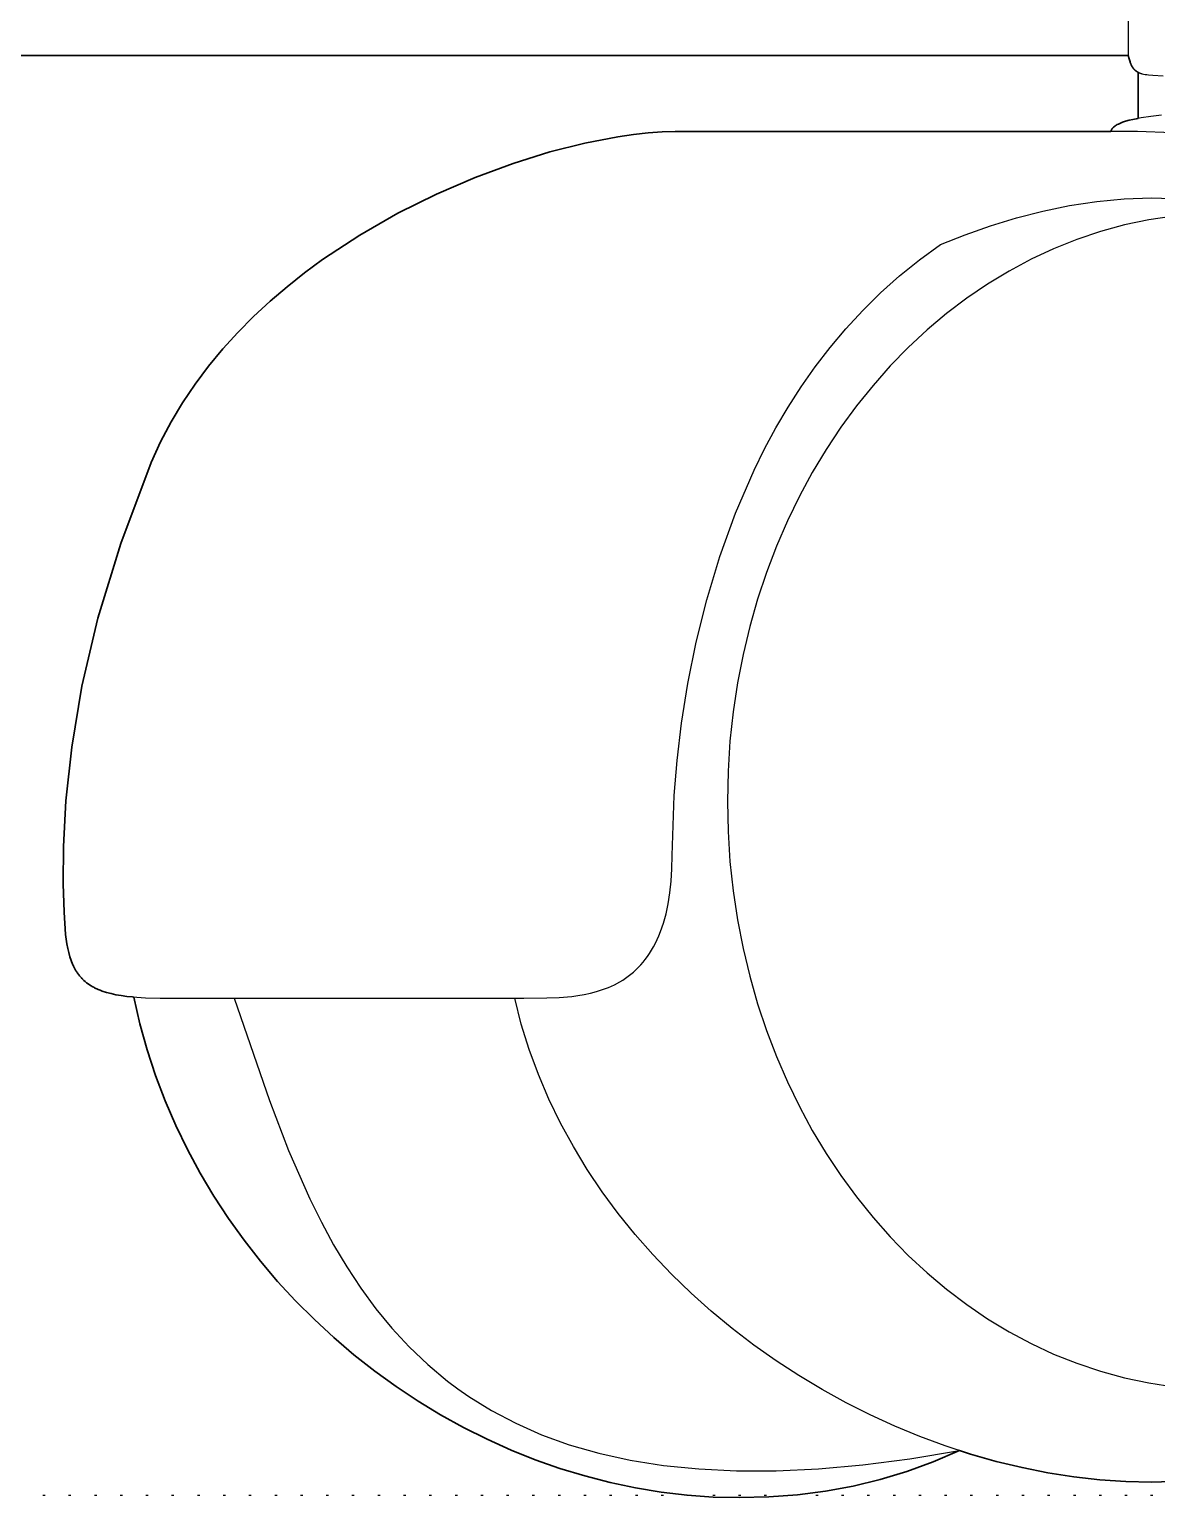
# Model space of a CAD drawing. Header units: millimetres. Extents: x 0 to 1824, y -1116 to 893.
# Drawn here: x 538.4 to 586.6, y -0.1 to 62.6 of the extents above; entities that cross this region are included whole.
import ezdxf

# ---------------------------------------------------------------- set-up
doc = ezdxf.new("R2010")
doc.units = ezdxf.units.MM
doc.linetypes.add('Dots', pattern=[1, 0, -1])
doc.layers.add('Blocks', color=7, linetype='Continuous')
for name, color, linetype, lineweight, true_color in [('Blocks$Inner', 7, 'Continuous', 25, 0x007f00), ('Blocks$Outline', 7, 'Continuous', 35, 0xff3f3f), ('Groud', 7, 'Dots', 25, 0x243775)]:
    doc.layers.add(name, color=color, linetype=linetype, lineweight=lineweight, true_color=true_color)

# ---------------------------------------------------------------- blocks, each defined once
blk = doc.blocks.new('Oxford Low Office Chair Front')
at = {"layer": 'Blocks$Inner'}
blk.add_line((585.762, 60.76), (585.762, 58.778), dxfattribs=at)
for points in [[(399.012, 61.465), (585.347, 61.465), (585.382, 61.322), (585.419, 61.196), (585.419, 61.195), (585.42, 61.194), (585.42, 61.194), (585.42, 61.193), (585.42, 61.191), (585.421, 61.19), (585.421, 61.189), (585.422, 61.189), (585.422, 61.188), (585.422, 61.187), (585.423, 61.186), (585.423, 61.185), (585.423, 61.184), (585.424, 61.183), (585.424, 61.182), (585.424, 61.181), (585.424, 61.18), (585.425, 61.18), (585.425, 61.179), (585.426, 61.178), (585.426, 61.177), (585.426, 61.176), (585.427, 61.175), (585.427, 61.174), (585.427, 61.174), (585.427, 61.172), (585.428, 61.172), (585.428, 61.17), (585.428, 61.17), (585.429, 61.169), (585.429, 61.168), (585.429, 61.167), (585.43, 61.166), (585.43, 61.165), (585.43, 61.164), (585.431, 61.164), (585.431, 61.162), (585.431, 61.162), (585.432, 61.161), (585.432, 61.16), (585.432, 61.159), (585.432, 61.158), (585.432, 61.158), (585.433, 61.156), (585.433, 61.155), (585.434, 61.155), (585.434, 61.154), (585.435, 61.153), (585.435, 61.152), (585.435, 61.151), (585.435, 61.15), (585.435, 61.149), (585.436, 61.148), (585.436, 61.147), (585.437, 61.147), (585.437, 61.146), (585.437, 61.145), (585.438, 61.144), (585.438, 61.143), (585.438, 61.143), (585.439, 61.142), (585.439, 61.14), (585.439, 61.139), (585.44, 61.139), (585.44, 61.138), (585.44, 61.137), (585.441, 61.136), (585.441, 61.135), (585.441, 61.135), (585.442, 61.134), (585.441, 61.133), (585.442, 61.132), (585.443, 61.131), (585.443, 61.131), (585.443, 61.13), (585.443, 61.128), (585.444, 61.128), (585.444, 61.127), (585.445, 61.126), (585.445, 61.125), (585.445, 61.125), (585.446, 61.124), (585.446, 61.123), (585.446, 61.122), (585.447, 61.121), (585.447, 61.12), (585.447, 61.119), (585.447, 61.119), (585.448, 61.117), (585.448, 61.117), (585.448, 61.116), (585.449, 61.115), (585.45, 61.114), (585.449, 61.113), (585.45, 61.113), (585.451, 61.112), (585.451, 61.111), (585.451, 61.11), (585.451, 61.109), (585.451, 61.108), (585.452, 61.107), (585.452, 61.106), (585.452, 61.106), (585.453, 61.105), (585.453, 61.104), (585.454, 61.103), (585.454, 61.103), (585.454, 61.102), (585.454, 61.101), (585.455, 61.1), (585.455, 61.099), (585.456, 61.099), (585.456, 61.098), (585.456, 61.096), (585.457, 61.096), (585.457, 61.095), (585.457, 61.094), (585.458, 61.094), (585.458, 61.093), (585.458, 61.092), (585.459, 61.091), (585.459, 61.09), (585.459, 61.09), (585.46, 61.088), (585.46, 61.088), (585.461, 61.087), (585.461, 61.086), (585.461, 61.086), (585.461, 61.084), (585.462, 61.084), (585.462, 61.083), (585.462, 61.082), (585.463, 61.082), (585.463, 61.081), (585.464, 61.079), (585.464, 61.079), (585.464, 61.078), (585.465, 61.077), (585.465, 61.077), (585.465, 61.076), (585.466, 61.075), (585.466, 61.074), (585.466, 61.074), (585.467, 61.073), (585.473, 61.06), (585.473, 61.06), (585.473, 61.059), (585.473, 61.057), (585.474, 61.057), (585.474, 61.056), (585.475, 61.055), (585.475, 61.055), (585.475, 61.054), (585.476, 61.053), (585.476, 61.052), (585.477, 61.052), (585.477, 61.051), (585.477, 61.05), (585.478, 61.049), (585.478, 61.049), (585.478, 61.048), (585.479, 61.047), (585.479, 61.046), (585.48, 61.045), (585.48, 61.045), (585.48, 61.044), (585.481, 61.043), (585.481, 61.042), (585.481, 61.042), (585.481, 61.041), (585.482, 61.04), (585.482, 61.039), (585.483, 61.039), (585.483, 61.038), (585.484, 61.037), (585.484, 61.036), (585.485, 61.035), (585.485, 61.035), (585.485, 61.034), (585.486, 61.033), (585.486, 61.033), (585.486, 61.032), (585.487, 61.031), (585.487, 61.03), (585.487, 61.03), (585.488, 61.029), (585.488, 61.028), (585.488, 61.028), (585.489, 61.026), (585.489, 61.026), (585.49, 61.025), (585.49, 61.024), (585.491, 61.023), (585.491, 61.023), (585.491, 61.022), (585.492, 61.022), (585.492, 61.021), (585.492, 61.02), (585.493, 61.019), (585.493, 61.018), (585.493, 61.018), (585.494, 61.017), (585.494, 61.016), (585.495, 61.016), (585.495, 61.015), (585.496, 61.014), (585.496, 61.013), (585.496, 61.013), (585.496, 61.012), (585.497, 61.011), (585.498, 61.011), (585.498, 61.01), (585.498, 61.009), (585.499, 61.009), (585.499, 61.008), (585.5, 61.007), (585.5, 61.006), (585.5, 61.006), (585.5, 61.005), (585.501, 61.004), (585.501, 61.003), (585.502, 61.003), (585.502, 61.002), (585.503, 61.001), (585.503, 61), (585.503, 61), (585.504, 60.999), (585.504, 60.999), (585.504, 60.998), (585.505, 60.997), (585.506, 60.997), (585.506, 60.996), (585.506, 60.995), (585.507, 60.994), (585.507, 60.993), (585.507, 60.993), (585.508, 60.992), (585.508, 60.991), (585.509, 60.991), (585.509, 60.99), (585.509, 60.989), (585.51, 60.989), (585.51, 60.988), (585.51, 60.987), (585.511, 60.987), (585.512, 60.986), (585.512, 60.985), (585.512, 60.984), (585.513, 60.984), (585.513, 60.983), (585.514, 60.982), (585.514, 60.981), (585.515, 60.981), (585.515, 60.98), (585.515, 60.979), (585.516, 60.979), (585.516, 60.978), (585.517, 60.977), (585.517, 60.977), (585.517, 60.976), (585.518, 60.976), (585.518, 60.975), (585.518, 60.974), (585.519, 60.973), (585.519, 60.972), (585.52, 60.972), (585.521, 60.971), (585.521, 60.971), (585.522, 60.97), (585.522, 60.969), (585.522, 60.969), (585.523, 60.968), (585.523, 60.967), (585.523, 60.967), (585.524, 60.965), (585.524, 60.965), (585.524, 60.965), (585.525, 60.964), (585.525, 60.963), (585.526, 60.962), (585.526, 60.962), (585.527, 60.961), (585.527, 60.961), (585.528, 60.96), (585.528, 60.959), (585.528, 60.959), (585.529, 60.958), (585.53, 60.957), (585.53, 60.957), (585.53, 60.956), (585.531, 60.956), (585.531, 60.955), (585.532, 60.954), (585.532, 60.953), (585.533, 60.953), (585.533, 60.952), (585.533, 60.951), (585.534, 60.951), (585.534, 60.95), (585.535, 60.95), (585.535, 60.949), (585.535, 60.948), (585.536, 60.948), (585.536, 60.947), (585.537, 60.946), (585.537, 60.946), (585.538, 60.945), (585.538, 60.944), (585.539, 60.943), (585.539, 60.943), (585.539, 60.942), (585.54, 60.942), (585.54, 60.941), (585.541, 60.94), (585.542, 60.94), (585.542, 60.939), (585.542, 60.939), (585.543, 60.938), (585.543, 60.937), (585.544, 60.937), (585.544, 60.936), (585.545, 60.935), (585.545, 60.935), (585.545, 60.934), (585.546, 60.934), (585.546, 60.933), (585.547, 60.932), (585.547, 60.931), (585.548, 60.931), (585.548, 60.93), (585.549, 60.93), (585.549, 60.929), (585.549, 60.928), (585.55, 60.928), (585.55, 60.927), (585.551, 60.927), (585.551, 60.926), (585.552, 60.925), (585.552, 60.925), (585.553, 60.924), (585.553, 60.924), (585.554, 60.923), (585.554, 60.922), (585.555, 60.921), (585.555, 60.921), (585.556, 60.92), (585.556, 60.92), (585.557, 60.919), (585.557, 60.919), (585.557, 60.918), (585.558, 60.917), (585.558, 60.917), (585.559, 60.916), (585.559, 60.916), (585.56, 60.915), (585.56, 60.915), (585.561, 60.914), (585.561, 60.913), (585.562, 60.912), (585.562, 60.912), (585.563, 60.911), (585.564, 60.911), (585.564, 60.91), (585.564, 60.909), (585.565, 60.908), (585.565, 60.908), (585.566, 60.908), (585.566, 60.907), (585.566, 60.906), (585.567, 60.906), (585.568, 60.905), (585.568, 60.905), (585.568, 60.904), (585.569, 60.904), (585.57, 60.903), (585.57, 60.902), (585.571, 60.902), (585.571, 60.901), (585.572, 60.901), (585.572, 60.9), (585.572, 60.899), (585.573, 60.899), (585.573, 60.898), (585.574, 60.898), (585.575, 60.897), (585.575, 60.896), (585.576, 60.896), (585.576, 60.895), (585.576, 60.895), (585.577, 60.894), (585.577, 60.894), (585.578, 60.893), (585.578, 60.893), (585.579, 60.892), (585.579, 60.891), (585.58, 60.89), (585.581, 60.89), (585.581, 60.889), (585.582, 60.889), (585.582, 60.889), (585.583, 60.887), (585.583, 60.887), (585.583, 60.886), (585.584, 60.886), (585.585, 60.886), (585.585, 60.885), (585.585, 60.885), (585.586, 60.884), (585.587, 60.883), (585.587, 60.883), (585.587, 60.882), (585.588, 60.882), (585.589, 60.881), (585.589, 60.881), (585.59, 60.88), (585.59, 60.879), (585.591, 60.878), (585.591, 60.878), (585.592, 60.878), (585.592, 60.877), (585.593, 60.877), (585.593, 60.876), (585.594, 60.875), (585.594, 60.875), (585.595, 60.875), (585.595, 60.874), (585.596, 60.873), (585.596, 60.872), (585.597, 60.872), (585.597, 60.871), (585.598, 60.871), (585.599, 60.87), (585.599, 60.87), (585.6, 60.869), (585.6, 60.869), (585.601, 60.868), (585.601, 60.868), (585.602, 60.867), (585.602, 60.867), (585.603, 60.866), (585.603, 60.865), (585.604, 60.865), (585.604, 60.864), (585.605, 60.864), (585.606, 60.863), (585.606, 60.863), (585.606, 60.862), (585.607, 60.862), (585.607, 60.861), (585.608, 60.861), (585.609, 60.86), (585.609, 60.859), (585.61, 60.859), (585.61, 60.858), (585.611, 60.858), (585.612, 60.857), (585.612, 60.857), (585.613, 60.856), (585.613, 60.856), (585.614, 60.855), (585.614, 60.855), (585.615, 60.854), (585.616, 60.854), (585.616, 60.853), (585.617, 60.853), (585.617, 60.852), (585.618, 60.852), (585.618, 60.851), (585.619, 60.85), (585.62, 60.85), (585.62, 60.849), (585.621, 60.848), (585.621, 60.848), (585.621, 60.848), (585.622, 60.847), (585.623, 60.847), (585.623, 60.846), (585.624, 60.846), (585.624, 60.845), (585.625, 60.845), (585.626, 60.844), (585.626, 60.844), (585.627, 60.844), (585.627, 60.843), (585.628, 60.842), (585.628, 60.842), (585.629, 60.841), (585.629, 60.84), (585.63, 60.84), (585.63, 60.839), (585.631, 60.839), (585.632, 60.839), (585.632, 60.838), (585.633, 60.837), (585.633, 60.837), (585.634, 60.837), (585.635, 60.836), (585.635, 60.836), (585.636, 60.835), (585.637, 60.834), (585.637, 60.834), (585.638, 60.834), (585.638, 60.833), (585.638, 60.833), (585.639, 60.832), (585.64, 60.832), (585.64, 60.831), (585.641, 60.831), (585.642, 60.83), (585.642, 60.83), (585.643, 60.829), (585.644, 60.829), (585.644, 60.828), (585.654, 60.821), (585.655, 60.82), (585.655, 60.819), (585.655, 60.819), (585.656, 60.818), (585.657, 60.818), (585.657, 60.817), (585.658, 60.817), (585.659, 60.817), (585.659, 60.816), (585.66, 60.816), (585.66, 60.815), (585.661, 60.814), (585.661, 60.814), (585.662, 60.813), (585.663, 60.813), (585.663, 60.813), (585.664, 60.812), (585.665, 60.812), (585.665, 60.812), (585.666, 60.811), (585.666, 60.81), (585.667, 60.81), (585.668, 60.81), (585.668, 60.809), (585.669, 60.808), (585.67, 60.808), (585.67, 60.808), (585.671, 60.807), (585.672, 60.807), (585.672, 60.806), (585.673, 60.806), (585.674, 60.805), (585.674, 60.805), (585.675, 60.804), (585.675, 60.804), (585.676, 60.803), (585.677, 60.803), (585.678, 60.802), (585.678, 60.802), (585.678, 60.802), (585.679, 60.801), (585.68, 60.801), (585.68, 60.8), (585.681, 60.8), (585.682, 60.799), (585.682, 60.799), (585.683, 60.799), (585.684, 60.798), (585.684, 60.797), (585.685, 60.797), (585.686, 60.797), (585.686, 60.796), (585.687, 60.796), (585.688, 60.795), (585.688, 60.795), (585.689, 60.795), (585.69, 60.794), (585.69, 60.793), (585.691, 60.793), (585.691, 60.792), (585.692, 60.792), (585.693, 60.792), (585.693, 60.791), (585.694, 60.791), (585.695, 60.791), (585.696, 60.79), (585.696, 60.79), (585.697, 60.789), (585.697, 60.789), (585.698, 60.788), (585.699, 60.788), (585.7, 60.787), (585.7, 60.787), (585.701, 60.787), (585.701, 60.786), (585.702, 60.786), (585.703, 60.785), (585.704, 60.785), (585.704, 60.784), (585.705, 60.784), (585.716, 60.777), (585.727, 60.771), (585.728, 60.77), (585.729, 60.77), (585.729, 60.769), (585.73, 60.769), (585.731, 60.768), (585.731, 60.768), (585.732, 60.768), (585.732, 60.767), (585.733, 60.767), (585.734, 60.766), (585.735, 60.766), (585.735, 60.766), (585.736, 60.765), (585.737, 60.765), (585.738, 60.764), (585.739, 60.764), (585.739, 60.764), (585.74, 60.763), (585.741, 60.763), (585.741, 60.762), (585.742, 60.762), (585.743, 60.762), (585.743, 60.761), (585.744, 60.761), (585.745, 60.761), (585.746, 60.76), (585.746, 60.76), (585.747, 60.76), (585.748, 60.759), (585.749, 60.759), (585.749, 60.758), (585.75, 60.758), (585.751, 60.758), (585.752, 60.757), (585.752, 60.757), (585.753, 60.757), (585.754, 60.756), (585.754, 60.756), (585.755, 60.755), (585.756, 60.755), (585.757, 60.754), (585.758, 60.754), (585.758, 60.753), (585.759, 60.753), (585.76, 60.753), (585.76, 60.752), (585.761, 60.752), (585.762, 60.752), (585.763, 60.751), (585.763, 60.751), (585.764, 60.75), (585.765, 60.75), (585.765, 60.75), (585.767, 60.749), (585.767, 60.749), (585.768, 60.749), (585.769, 60.748), (585.77, 60.748), (585.771, 60.747), (585.772, 60.747), (585.773, 60.746), (585.774, 60.746), (585.774, 60.746), (585.775, 60.745), (585.775, 60.745), (585.776, 60.745), (585.777, 60.744), (585.778, 60.743), (585.779, 60.744), (585.78, 60.743), (585.78, 60.742), (585.781, 60.742), (585.782, 60.742), (585.783, 60.742), (585.784, 60.741), (585.784, 60.741), (585.785, 60.741), (585.786, 60.74), (585.787, 60.74), (585.787, 60.739), (585.788, 60.739), (585.789, 60.739), (585.79, 60.738), (585.791, 60.738), (585.792, 60.738), (585.792, 60.737), (585.793, 60.737), (585.794, 60.737), (585.795, 60.736), (585.795, 60.736), (585.796, 60.736), (585.797, 60.735), (585.798, 60.735), (585.799, 60.734), (585.799, 60.734), (585.8, 60.734), (585.801, 60.734), (585.802, 60.733), (585.803, 60.733), (585.803, 60.733), (585.804, 60.732), (585.805, 60.732), (585.806, 60.731), (585.807, 60.731), (585.807, 60.731), (585.808, 60.73), (585.809, 60.73), (585.81, 60.73), (585.811, 60.729), (585.811, 60.729), (585.812, 60.729), (585.813, 60.729), (585.814, 60.728), (585.815, 60.728), (585.815, 60.727), (585.816, 60.727), (585.817, 60.726), (585.818, 60.726), (585.818, 60.726), (585.82, 60.726), (585.821, 60.726), (585.821, 60.725), (585.822, 60.725), (585.823, 60.724), (585.824, 60.724), (585.825, 60.724), (585.826, 60.723), (585.826, 60.723), (585.827, 60.723), (585.828, 60.723), (585.829, 60.722), (585.83, 60.722), (585.83, 60.721), (585.831, 60.721), (585.832, 60.721), (585.833, 60.72), (585.834, 60.72), (585.835, 60.72), (585.836, 60.719), (585.836, 60.719), (585.837, 60.719), (585.838, 60.719), (585.839, 60.718), (585.84, 60.718), (585.841, 60.718), (585.842, 60.717), (585.842, 60.717), (585.843, 60.716), (585.844, 60.716), (585.845, 60.716), (585.846, 60.716), (585.847, 60.715), (585.848, 60.715), (585.849, 60.715), (585.849, 60.714), (585.85, 60.714), (585.851, 60.713), (585.852, 60.713), (585.853, 60.713), (585.854, 60.713), (585.855, 60.712), (585.856, 60.712), (585.856, 60.712), (585.857, 60.711), (585.858, 60.711), (585.859, 60.711), (585.86, 60.711), (585.861, 60.71), (585.862, 60.71), (585.862, 60.709), (585.864, 60.709), (585.864, 60.709), (585.865, 60.709), (585.866, 60.708), (585.867, 60.708), (585.868, 60.708), (585.869, 60.708), (585.869, 60.707), (585.87, 60.707), (585.871, 60.707), (585.872, 60.706), (585.873, 60.706), (585.874, 60.706), (585.875, 60.706), (585.876, 60.705), (585.877, 60.705), (585.878, 60.705), (585.879, 60.704), (585.879, 60.704), (585.88, 60.704), (585.881, 60.703), (585.882, 60.703), (585.883, 60.703), (585.884, 60.702), (585.885, 60.702), (585.886, 60.702), (585.887, 60.701), (585.888, 60.701), (585.889, 60.701), (585.889, 60.701), (585.89, 60.7), (585.891, 60.7), (585.892, 60.7), (585.893, 60.699), (585.894, 60.699), (585.895, 60.699), (585.896, 60.699), (585.897, 60.698), (585.898, 60.698), (585.899, 60.698), (585.9, 60.697), (585.901, 60.697), (585.902, 60.697), (585.902, 60.696), (585.903, 60.696), (585.904, 60.696), (585.905, 60.696), (585.906, 60.696), (585.907, 60.695), (585.908, 60.695), (585.909, 60.695), (585.91, 60.695), (585.911, 60.694), (585.912, 60.694), (585.913, 60.693), (585.914, 60.693), (585.914, 60.693), (585.916, 60.693), (585.917, 60.692), (585.917, 60.692), (585.918, 60.692), (585.92, 60.692), (585.92, 60.691), (585.921, 60.691), (585.922, 60.691), (585.923, 60.691), (585.924, 60.69), (585.925, 60.69), (585.926, 60.689), (585.99, 60.673), (586.06, 60.659), (586.135, 60.647), (586.215, 60.636), (586.395, 60.619), (586.834, 60.601)], [(585.347, 81.413), (585.347, 61.465)], [(586.762, 58.912), (586.309, 58.863), (585.901, 58.804), (585.541, 58.736), (585.38, 58.698), (585.232, 58.656), (585.099, 58.612), (584.98, 58.564), (584.926, 58.54), (584.876, 58.514), (584.83, 58.488), (584.819, 58.481), (584.816, 58.479), (584.814, 58.478), (584.811, 58.476), (584.809, 58.474), (584.798, 58.468), (584.795, 58.466), (584.793, 58.464), (584.791, 58.462), (584.788, 58.461), (584.778, 58.454), (584.768, 58.447), (584.766, 58.445), (584.763, 58.444), (584.761, 58.442), (584.759, 58.44), (584.757, 58.438), (584.754, 58.436), (584.752, 58.435), (584.75, 58.433), (584.732, 58.419), (584.724, 58.412), (584.722, 58.41), (584.72, 58.408), (584.718, 58.406), (584.716, 58.404), (584.7, 58.39), (584.686, 58.375), (584.684, 58.373), (584.682, 58.371), (584.681, 58.369), (584.679, 58.367), (584.677, 58.365), (584.676, 58.364), (584.674, 58.361), (584.673, 58.36), (584.66, 58.344), (584.649, 58.329), (584.648, 58.327), (584.647, 58.325), (584.645, 58.323), (584.644, 58.321), (584.639, 58.313), (584.638, 58.311), (584.637, 58.309), (584.635, 58.307), (584.634, 58.305), (584.633, 58.303), (584.632, 58.301), (584.631, 58.299), (584.63, 58.297), (584.629, 58.295), (584.628, 58.293), (584.627, 58.292), (584.626, 58.289), (584.625, 58.287), (584.624, 58.285), (584.623, 58.283), (584.622, 58.281), (584.621, 58.279), (584.62, 58.277), (584.619, 58.275), (584.618, 58.273), (584.615, 58.265), (584.609, 58.248), (584.605, 58.231), (584.604, 58.229), (584.604, 58.228), (584.603, 58.225), (584.603, 58.223), (584.602, 58.221), (584.602, 58.219), (584.602, 58.217), (584.601, 58.215)], [(587.237, 58.168), (585.744, 58.215), (565.993, 58.215), (565.437, 58.201), (564.844, 58.16), (564.215, 58.094), (563.555, 57.999), (562.148, 57.729), (560.647, 57.349), (559.076, 56.86), (557.455, 56.261), (555.809, 55.551), (554.16, 54.729), (552.533, 53.797), (550.947, 52.751), (550.179, 52.187), (549.429, 51.593), (548.702, 50.972), (548, 50.321), (547.326, 49.643), (546.682, 48.936), (546.073, 48.2), (545.5, 47.436), (544.967, 46.642), (544.476, 45.82), (544.03, 44.969), (543.633, 44.09), (542.326, 40.637), (541.356, 37.447), (540.673, 34.539), (540.232, 31.931), (539.982, 29.643), (539.877, 27.694), (539.867, 26.101), (539.905, 24.885), (539.974, 23.944), (540.032, 23.534), (540.068, 23.344), (540.109, 23.162), (540.156, 22.99), (540.21, 22.827), (540.272, 22.673), (540.288, 22.636), (540.305, 22.6), (540.306, 22.597), (540.307, 22.595), (540.308, 22.593), (540.309, 22.59), (540.31, 22.588), (540.311, 22.586), (540.312, 22.583), (540.313, 22.581), (540.315, 22.579), (540.315, 22.577), (540.316, 22.575), (540.318, 22.572), (540.319, 22.57), (540.32, 22.568), (540.321, 22.566), (540.322, 22.563), (540.323, 22.561), (540.324, 22.559), (540.326, 22.556), (540.327, 22.554), (540.327, 22.552), (540.328, 22.55), (540.33, 22.548), (540.331, 22.545), (540.332, 22.544), (540.333, 22.541), (540.335, 22.539), (540.335, 22.537), (540.34, 22.528), (540.416, 22.391), (540.417, 22.389), (540.419, 22.387), (540.42, 22.385), (540.421, 22.383), (540.422, 22.381), (540.424, 22.378), (540.425, 22.377), (540.426, 22.375), (540.428, 22.373), (540.429, 22.371), (540.43, 22.369), (540.431, 22.367), (540.432, 22.365), (540.434, 22.363), (540.435, 22.361), (540.437, 22.359), (540.458, 22.326), (540.479, 22.294), (540.501, 22.263), (540.524, 22.232), (540.524, 22.23), (540.526, 22.229), (540.527, 22.227), (540.529, 22.225), (540.531, 22.223), (540.532, 22.221), (540.534, 22.219), (540.535, 22.217), (540.536, 22.215), (540.538, 22.214), (540.539, 22.211), (540.541, 22.21), (540.542, 22.208), (540.544, 22.206), (540.545, 22.204), (540.546, 22.202), (540.57, 22.172), (540.595, 22.143), (540.645, 22.087), (540.671, 22.059), (540.672, 22.057), (540.674, 22.055), (540.675, 22.054), (540.677, 22.052), (540.679, 22.05), (540.68, 22.049), (540.682, 22.047), (540.684, 22.045), (540.686, 22.044), (540.687, 22.042), (540.689, 22.04), (540.69, 22.038), (540.692, 22.037), (540.694, 22.035), (540.696, 22.033), (540.697, 22.031), (540.752, 21.979), (540.81, 21.928), (540.87, 21.879), (540.933, 21.832), (540.999, 21.787), (541.067, 21.744), (541.102, 21.723), (541.138, 21.703), (541.175, 21.683), (541.212, 21.663), (541.369, 21.59), (541.452, 21.556), (541.538, 21.524), (541.72, 21.465), (541.914, 21.413), (542.123, 21.367), (542.346, 21.328), (542.583, 21.296), (542.835, 21.27), (543.387, 21.235), (544.004, 21.224), (559.533, 21.224), (560.526, 21.229), (561.051, 21.25), (561.583, 21.296), (561.85, 21.331), (562.116, 21.376), (562.381, 21.432), (562.642, 21.501), (562.9, 21.583), (563.154, 21.68), (563.279, 21.734), (563.402, 21.792), (563.643, 21.922), (563.761, 21.994), (563.878, 22.07), (564.104, 22.238), (564.213, 22.329), (564.32, 22.426), (564.425, 22.528), (564.527, 22.636), (564.626, 22.75), (564.722, 22.869), (564.815, 22.995), (564.906, 23.127), (564.993, 23.265), (565.076, 23.41), (565.156, 23.562), (565.232, 23.72), (565.305, 23.885), (565.374, 24.058), (565.499, 24.425), (565.608, 24.822), (565.7, 25.251), (565.772, 25.713), (565.825, 26.208), (565.857, 26.74), (565.869, 27.307), (565.957, 29.874), (566.082, 31.365), (566.273, 32.966), (566.541, 34.657), (566.896, 36.419), (567.345, 38.23), (567.901, 40.071), (568.573, 41.92), (569.37, 43.757), (569.819, 44.665), (570.302, 45.562), (570.822, 46.447), (571.379, 47.315), (571.975, 48.166), (572.611, 48.996), (573.287, 49.802), (574.006, 50.583), (574.769, 51.335), (575.576, 52.056), (576.43, 52.744), (577.33, 53.396), (578.38, 53.811), (579.461, 54.192), (580.567, 54.531), (581.695, 54.822), (582.841, 55.06), (583.999, 55.237), (585.166, 55.348), (586.336, 55.386), (587.622, 55.351)], [(587.621, 0.596), (586.336, 0.561), (585.235, 0.586), (584.13, 0.661), (583.023, 0.785), (581.914, 0.958), (580.809, 1.177), (579.707, 1.444), (578.611, 1.754), (577.524, 2.108), (576.446, 2.506), (575.38, 2.946), (574.329, 3.426), (573.294, 3.948), (572.277, 4.507), (571.281, 5.105), (570.307, 5.74), (569.357, 6.41), (568.434, 7.116), (567.54, 7.856), (566.675, 8.629), (565.844, 9.434), (565.047, 10.27), (564.286, 11.135), (563.565, 12.03), (562.884, 12.953), (562.246, 13.903), (561.652, 14.879), (561.106, 15.88), (560.608, 16.905), (560.162, 17.953), (559.768, 19.022), (559.43, 20.113), (559.148, 21.224)], [(587.287, 54.611), (586.225, 54.451), (585.179, 54.23), (584.152, 53.949), (583.145, 53.611), (582.158, 53.216), (581.194, 52.766), (580.254, 52.263), (579.339, 51.708), (578.45, 51.103), (577.588, 50.45), (576.756, 49.75), (575.954, 49.004), (575.184, 48.214), (574.446, 47.383), (573.743, 46.51), (573.076, 45.599), (572.446, 44.65), (571.854, 43.665), (571.302, 42.646), (570.791, 41.594), (570.322, 40.511), (569.897, 39.398), (569.517, 38.258), (569.183, 37.091), (568.897, 35.898), (568.66, 34.683), (568.473, 33.446), (568.338, 32.189), (568.257, 30.914), (568.229, 29.621), (568.257, 28.328), (568.338, 27.052), (568.473, 25.795), (568.66, 24.558), (568.897, 23.343), (569.183, 22.151), (569.517, 20.984), (569.897, 19.843), (570.322, 18.73), (570.791, 17.647), (571.302, 16.595), (571.854, 15.576), (572.447, 14.591), (573.076, 13.642), (573.744, 12.731), (574.446, 11.859), (575.183, 11.027), (575.954, 10.237), (576.756, 9.491), (577.588, 8.792), (578.45, 8.138), (579.338, 7.533), (580.254, 6.979), (581.194, 6.475), (582.158, 6.026), (583.145, 5.631), (584.152, 5.292), (585.179, 5.012), (586.225, 4.791), (587.287, 4.631)], [(547.173, 21.224), (548.673, 16.845), (549.494, 14.714), (550.4, 12.652), (550.893, 11.656), (551.418, 10.685), (551.979, 9.744), (552.577, 8.835), (553.219, 7.96), (553.906, 7.124), (554.643, 6.329), (555.432, 5.578), (556.278, 4.873), (556.723, 4.539), (557.184, 4.218), (558.153, 3.616), (559.19, 3.069), (560.296, 2.581), (561.478, 2.154), (562.736, 1.791), (564.075, 1.496), (565.499, 1.271), (567.012, 1.118), (568.616, 1.042), (570.315, 1.044), (572.113, 1.129), (574.013, 1.299), (576.019, 1.556), (578.136, 1.909), (577.02, 1.427), (575.896, 1.017), (574.757, 0.672), (573.601, 0.39), (572.424, 0.172), (571.224, 0.017), (569.994, -0.074), (568.734, -0.105), (567.62, -0.079), (566.51, 0), (565.406, 0.13), (564.309, 0.311), (563.221, 0.541), (562.144, 0.819), (561.078, 1.143), (560.026, 1.513), (558.99, 1.928), (557.97, 2.387), (556.968, 2.888), (555.985, 3.431), (555.024, 4.014), (554.086, 4.636), (553.173, 5.296), (552.285, 5.993), (551.425, 6.726), (550.594, 7.494), (549.793, 8.295), (549.025, 9.128), (548.29, 9.994), (547.591, 10.889), (546.929, 11.814), (546.305, 12.766), (545.721, 13.746), (545.178, 14.752), (544.679, 15.782), (544.224, 16.836), (543.815, 17.912), (543.454, 19.011), (543.142, 20.129), (542.882, 21.267)]]:
    blk.add_lwpolyline(points, dxfattribs=at)
at = {"layer": 'Blocks$Outline'}
for points in [[(585.762, 60.752), (585.761, 60.752), (585.76, 60.752), (585.76, 60.753), (585.759, 60.753), (585.758, 60.753), (585.758, 60.754), (585.757, 60.754), (585.756, 60.755), (585.755, 60.755), (585.754, 60.756), (585.754, 60.756), (585.753, 60.757), (585.752, 60.757), (585.752, 60.757), (585.751, 60.758), (585.75, 60.758), (585.749, 60.758), (585.749, 60.759), (585.748, 60.759), (585.747, 60.76), (585.746, 60.76), (585.746, 60.76), (585.745, 60.761), (585.744, 60.761), (585.743, 60.761), (585.743, 60.762), (585.742, 60.762), (585.741, 60.762), (585.741, 60.763), (585.74, 60.763), (585.739, 60.764), (585.739, 60.764), (585.738, 60.764), (585.737, 60.765), (585.736, 60.765), (585.735, 60.766), (585.735, 60.766), (585.734, 60.766), (585.733, 60.767), (585.732, 60.767), (585.732, 60.768), (585.731, 60.768), (585.731, 60.768), (585.73, 60.769), (585.729, 60.769), (585.729, 60.77), (585.728, 60.77), (585.727, 60.771), (585.716, 60.777), (585.705, 60.784), (585.704, 60.784), (585.704, 60.785), (585.703, 60.785), (585.702, 60.786), (585.701, 60.786), (585.701, 60.787), (585.7, 60.787), (585.7, 60.787), (585.699, 60.788), (585.698, 60.788), (585.697, 60.789), (585.697, 60.789), (585.696, 60.79), (585.696, 60.79), (585.695, 60.791), (585.694, 60.791), (585.693, 60.791), (585.693, 60.792), (585.692, 60.792), (585.691, 60.792), (585.691, 60.793), (585.69, 60.793), (585.69, 60.794), (585.689, 60.795), (585.688, 60.795), (585.688, 60.795), (585.687, 60.796), (585.686, 60.796), (585.686, 60.797), (585.685, 60.797), (585.684, 60.797), (585.684, 60.798), (585.683, 60.799), (585.682, 60.799), (585.682, 60.799), (585.681, 60.8), (585.68, 60.8), (585.68, 60.801), (585.679, 60.801), (585.678, 60.802), (585.678, 60.802), (585.678, 60.802), (585.677, 60.803), (585.676, 60.803), (585.675, 60.804), (585.675, 60.804), (585.674, 60.805), (585.674, 60.805), (585.673, 60.806), (585.672, 60.806), (585.672, 60.807), (585.671, 60.807), (585.67, 60.808), (585.67, 60.808), (585.669, 60.808), (585.668, 60.809), (585.668, 60.81), (585.667, 60.81), (585.666, 60.81), (585.666, 60.811), (585.665, 60.812), (585.665, 60.812), (585.664, 60.812), (585.663, 60.813), (585.663, 60.813), (585.662, 60.813), (585.661, 60.814), (585.661, 60.814), (585.66, 60.815), (585.66, 60.816), (585.659, 60.816), (585.659, 60.817), (585.658, 60.817), (585.657, 60.817), (585.657, 60.818), (585.656, 60.818), (585.655, 60.819), (585.655, 60.819), (585.655, 60.82), (585.654, 60.821), (585.644, 60.828), (585.644, 60.829), (585.643, 60.829), (585.642, 60.83), (585.642, 60.83), (585.641, 60.831), (585.64, 60.831), (585.64, 60.832), (585.639, 60.832), (585.638, 60.833), (585.638, 60.833), (585.638, 60.834), (585.637, 60.834), (585.637, 60.834), (585.636, 60.835), (585.635, 60.836), (585.635, 60.836), (585.634, 60.837), (585.633, 60.837), (585.633, 60.837), (585.632, 60.838), (585.632, 60.839), (585.631, 60.839), (585.63, 60.839), (585.63, 60.84), (585.629, 60.84), (585.629, 60.841), (585.628, 60.842), (585.628, 60.842), (585.627, 60.843), (585.627, 60.844), (585.626, 60.844), (585.626, 60.844), (585.625, 60.845), (585.624, 60.845), (585.624, 60.846), (585.623, 60.846), (585.623, 60.847), (585.622, 60.847), (585.621, 60.848), (585.621, 60.848), (585.621, 60.848), (585.62, 60.849), (585.62, 60.85), (585.619, 60.85), (585.618, 60.851), (585.618, 60.852), (585.617, 60.852), (585.617, 60.853), (585.616, 60.853), (585.616, 60.854), (585.615, 60.854), (585.614, 60.855), (585.614, 60.855), (585.613, 60.856), (585.613, 60.856), (585.612, 60.857), (585.612, 60.857), (585.611, 60.858), (585.61, 60.858), (585.61, 60.859), (585.609, 60.859), (585.609, 60.86), (585.608, 60.861), (585.607, 60.861), (585.607, 60.862), (585.606, 60.862), (585.606, 60.863), (585.606, 60.863), (585.605, 60.864), (585.604, 60.864), (585.604, 60.865), (585.603, 60.865), (585.603, 60.866), (585.602, 60.867), (585.602, 60.867), (585.601, 60.868), (585.601, 60.868), (585.6, 60.869), (585.6, 60.869), (585.599, 60.87), (585.599, 60.87), (585.598, 60.871), (585.597, 60.871), (585.597, 60.872), (585.596, 60.872), (585.596, 60.873), (585.595, 60.874), (585.595, 60.875), (585.594, 60.875), (585.594, 60.875), (585.593, 60.876), (585.593, 60.877), (585.592, 60.877), (585.592, 60.878), (585.591, 60.878), (585.591, 60.878), (585.59, 60.879), (585.59, 60.88), (585.589, 60.881), (585.589, 60.881), (585.588, 60.882), (585.587, 60.882), (585.587, 60.883), (585.587, 60.883), (585.586, 60.884), (585.585, 60.885), (585.585, 60.885), (585.585, 60.886), (585.584, 60.886), (585.583, 60.886), (585.583, 60.887), (585.583, 60.887), (585.582, 60.889), (585.582, 60.889), (585.581, 60.889), (585.581, 60.89), (585.58, 60.89), (585.579, 60.891), (585.579, 60.892), (585.578, 60.893), (585.578, 60.893), (585.577, 60.894), (585.577, 60.894), (585.576, 60.895), (585.576, 60.895), (585.576, 60.896), (585.575, 60.896), (585.575, 60.897), (585.574, 60.898), (585.573, 60.898), (585.573, 60.899), (585.572, 60.899), (585.572, 60.9), (585.572, 60.901), (585.571, 60.901), (585.571, 60.902), (585.57, 60.902), (585.57, 60.903), (585.569, 60.904), (585.568, 60.904), (585.568, 60.905), (585.568, 60.905), (585.567, 60.906), (585.566, 60.906), (585.566, 60.907), (585.566, 60.908), (585.565, 60.908), (585.565, 60.908), (585.564, 60.909), (585.564, 60.91), (585.564, 60.911), (585.563, 60.911), (585.562, 60.912), (585.562, 60.912), (585.561, 60.913), (585.561, 60.914), (585.56, 60.915), (585.56, 60.915), (585.559, 60.916), (585.559, 60.916), (585.558, 60.917), (585.558, 60.917), (585.557, 60.918), (585.557, 60.919), (585.557, 60.919), (585.556, 60.92), (585.556, 60.92), (585.555, 60.921), (585.555, 60.921), (585.554, 60.922), (585.554, 60.923), (585.553, 60.924), (585.553, 60.924), (585.552, 60.925), (585.552, 60.925), (585.551, 60.926), (585.551, 60.927), (585.55, 60.927), (585.55, 60.928), (585.549, 60.928), (585.549, 60.929), (585.549, 60.93), (585.548, 60.93), (585.548, 60.931), (585.547, 60.931), (585.547, 60.932), (585.546, 60.933), (585.546, 60.934), (585.545, 60.934), (585.545, 60.935), (585.545, 60.935), (585.544, 60.936), (585.544, 60.937), (585.543, 60.937), (585.543, 60.938), (585.542, 60.939), (585.542, 60.939), (585.542, 60.94), (585.541, 60.94), (585.54, 60.941), (585.54, 60.942), (585.539, 60.942), (585.539, 60.943), (585.539, 60.943), (585.538, 60.944), (585.538, 60.945), (585.537, 60.946), (585.537, 60.946), (585.536, 60.947), (585.536, 60.948), (585.535, 60.948), (585.535, 60.949), (585.535, 60.95), (585.534, 60.95), (585.534, 60.951), (585.533, 60.951), (585.533, 60.952), (585.533, 60.953), (585.532, 60.953), (585.532, 60.954), (585.531, 60.955), (585.531, 60.956), (585.53, 60.956), (585.53, 60.957), (585.53, 60.957), (585.529, 60.958), (585.528, 60.959), (585.528, 60.959), (585.528, 60.96), (585.527, 60.961), (585.527, 60.961), (585.526, 60.962), (585.526, 60.962), (585.525, 60.963), (585.525, 60.964), (585.524, 60.965), (585.524, 60.965), (585.524, 60.965), (585.523, 60.967), (585.523, 60.967), (585.523, 60.968), (585.522, 60.969), (585.522, 60.969), (585.522, 60.97), (585.521, 60.971), (585.521, 60.971), (585.52, 60.972), (585.519, 60.972), (585.519, 60.973), (585.518, 60.974), (585.518, 60.975), (585.518, 60.976), (585.517, 60.976), (585.517, 60.977), (585.517, 60.977), (585.516, 60.978), (585.516, 60.979), (585.515, 60.979), (585.515, 60.98), (585.515, 60.981), (585.514, 60.981), (585.514, 60.982), (585.513, 60.983), (585.513, 60.984), (585.512, 60.984), (585.512, 60.985), (585.512, 60.986), (585.511, 60.987), (585.51, 60.987), (585.51, 60.988), (585.51, 60.989), (585.509, 60.989), (585.509, 60.99), (585.509, 60.991), (585.508, 60.991), (585.508, 60.992), (585.507, 60.993), (585.507, 60.993), (585.507, 60.994), (585.506, 60.995), (585.506, 60.996), (585.506, 60.997), (585.505, 60.997), (585.504, 60.998), (585.504, 60.999), (585.504, 60.999), (585.503, 61), (585.503, 61), (585.503, 61.001), (585.502, 61.002), (585.502, 61.003), (585.501, 61.003), (585.501, 61.004), (585.5, 61.005), (585.5, 61.006), (585.5, 61.006), (585.5, 61.007), (585.499, 61.008), (585.499, 61.009), (585.498, 61.009), (585.498, 61.01), (585.498, 61.011), (585.497, 61.011), (585.496, 61.012), (585.496, 61.013), (585.496, 61.013), (585.496, 61.014), (585.495, 61.015), (585.495, 61.016), (585.494, 61.016), (585.494, 61.017), (585.493, 61.018), (585.493, 61.018), (585.493, 61.019), (585.492, 61.02), (585.492, 61.021), (585.492, 61.022), (585.491, 61.022), (585.491, 61.023), (585.491, 61.023), (585.49, 61.024), (585.49, 61.025), (585.489, 61.026), (585.489, 61.026), (585.488, 61.028), (585.488, 61.028), (585.488, 61.029), (585.487, 61.03), (585.487, 61.03), (585.487, 61.031), (585.486, 61.032), (585.486, 61.033), (585.486, 61.033), (585.485, 61.034), (585.485, 61.035), (585.485, 61.035), (585.484, 61.036), (585.484, 61.037), (585.483, 61.038), (585.483, 61.039), (585.482, 61.039), (585.482, 61.04), (585.481, 61.041), (585.481, 61.042), (585.481, 61.042), (585.481, 61.043), (585.48, 61.044), (585.48, 61.045), (585.48, 61.045), (585.479, 61.046), (585.479, 61.047), (585.478, 61.048), (585.478, 61.049), (585.478, 61.049), (585.477, 61.05), (585.477, 61.051), (585.477, 61.052), (585.476, 61.052), (585.476, 61.053), (585.475, 61.054), (585.475, 61.055), (585.475, 61.055), (585.474, 61.056), (585.474, 61.057), (585.473, 61.057), (585.473, 61.059), (585.473, 61.06), (585.473, 61.06), (585.467, 61.073), (585.466, 61.074), (585.466, 61.074), (585.466, 61.075), (585.465, 61.076), (585.465, 61.077), (585.465, 61.077), (585.464, 61.078), (585.464, 61.079), (585.464, 61.079), (585.463, 61.081), (585.463, 61.082), (585.462, 61.082), (585.462, 61.083), (585.462, 61.084), (585.461, 61.084), (585.461, 61.086), (585.461, 61.086), (585.461, 61.087), (585.46, 61.088), (585.46, 61.088), (585.459, 61.09), (585.459, 61.09), (585.459, 61.091), (585.458, 61.092), (585.458, 61.093), (585.458, 61.094), (585.457, 61.094), (585.457, 61.095), (585.457, 61.096), (585.456, 61.096), (585.456, 61.098), (585.456, 61.099), (585.455, 61.099), (585.455, 61.1), (585.454, 61.101), (585.454, 61.102), (585.454, 61.103), (585.454, 61.103), (585.453, 61.104), (585.453, 61.105), (585.452, 61.106), (585.452, 61.106), (585.452, 61.107), (585.451, 61.108), (585.451, 61.109), (585.451, 61.11), (585.451, 61.111), (585.451, 61.112), (585.45, 61.113), (585.449, 61.113), (585.45, 61.114), (585.449, 61.115), (585.448, 61.116), (585.448, 61.117), (585.448, 61.117), (585.447, 61.119), (585.447, 61.119), (585.447, 61.12), (585.447, 61.121), (585.446, 61.122), (585.446, 61.123), (585.446, 61.124), (585.445, 61.125), (585.445, 61.125), (585.445, 61.126), (585.444, 61.127), (585.444, 61.128), (585.443, 61.128), (585.443, 61.13), (585.443, 61.131), (585.443, 61.131), (585.442, 61.132), (585.441, 61.133), (585.442, 61.134), (585.441, 61.135), (585.441, 61.135), (585.441, 61.136), (585.44, 61.137), (585.44, 61.138), (585.44, 61.139), (585.439, 61.139), (585.439, 61.14), (585.439, 61.142), (585.438, 61.143), (585.438, 61.143), (585.438, 61.144), (585.437, 61.145), (585.437, 61.146), (585.437, 61.147), (585.436, 61.147), (585.436, 61.148), (585.435, 61.149), (585.435, 61.15), (585.435, 61.151), (585.435, 61.152), (585.435, 61.153), (585.434, 61.154), (585.434, 61.155), (585.433, 61.155), (585.433, 61.156), (585.432, 61.158), (585.432, 61.158), (585.432, 61.159), (585.432, 61.16), (585.432, 61.161), (585.431, 61.162), (585.431, 61.162), (585.431, 61.164), (585.43, 61.164), (585.43, 61.165), (585.43, 61.166), (585.429, 61.167), (585.429, 61.168), (585.429, 61.169), (585.428, 61.17), (585.428, 61.17), (585.428, 61.172), (585.427, 61.172), (585.427, 61.174), (585.427, 61.174), (585.427, 61.175), (585.426, 61.176), (585.426, 61.177), (585.426, 61.178), (585.425, 61.179), (585.425, 61.18), (585.424, 61.18), (585.424, 61.181), (585.424, 61.182), (585.424, 61.183), (585.423, 61.184), (585.423, 61.185), (585.423, 61.186), (585.422, 61.187), (585.422, 61.188), (585.422, 61.189), (585.421, 61.189), (585.421, 61.19), (585.42, 61.191), (585.42, 61.193), (585.42, 61.194), (585.42, 61.194), (585.419, 61.195), (585.419, 61.196), (585.382, 61.322), (585.347, 61.465), (415.341, 61.465)], [(585.762, 58.778), (585.762, 60.752)], [(584.601, 58.215), (584.602, 58.217), (584.602, 58.219), (584.602, 58.221), (584.603, 58.223), (584.603, 58.225), (584.604, 58.228), (584.604, 58.229), (584.605, 58.231), (584.609, 58.248), (584.615, 58.265), (584.618, 58.273), (584.619, 58.275), (584.62, 58.277), (584.621, 58.279), (584.622, 58.281), (584.623, 58.283), (584.624, 58.285), (584.625, 58.287), (584.626, 58.289), (584.627, 58.292), (584.628, 58.293), (584.629, 58.295), (584.63, 58.297), (584.631, 58.299), (584.632, 58.301), (584.633, 58.303), (584.634, 58.305), (584.635, 58.307), (584.637, 58.309), (584.638, 58.311), (584.639, 58.313), (584.644, 58.321), (584.645, 58.323), (584.647, 58.325), (584.648, 58.327), (584.649, 58.329), (584.66, 58.344), (584.673, 58.36), (584.674, 58.361), (584.676, 58.364), (584.677, 58.365), (584.679, 58.367), (584.681, 58.369), (584.682, 58.371), (584.684, 58.373), (584.686, 58.375), (584.7, 58.39), (584.716, 58.404), (584.718, 58.406), (584.72, 58.408), (584.722, 58.41), (584.724, 58.412), (584.732, 58.419), (584.75, 58.433), (584.752, 58.435), (584.754, 58.436), (584.757, 58.438), (584.759, 58.44), (584.761, 58.442), (584.763, 58.444), (584.766, 58.445), (584.768, 58.447), (584.778, 58.454), (584.788, 58.461), (584.791, 58.462), (584.793, 58.464), (584.795, 58.466), (584.798, 58.468), (584.809, 58.474), (584.811, 58.476), (584.814, 58.478), (584.816, 58.479), (584.819, 58.481), (584.83, 58.488), (584.876, 58.514), (584.926, 58.54), (584.98, 58.564), (585.099, 58.612), (585.232, 58.656), (585.38, 58.698), (585.541, 58.736), (585.762, 58.778)], [(542.882, 21.267), (542.835, 21.27), (542.583, 21.296), (542.346, 21.328), (542.123, 21.367), (541.914, 21.413), (541.72, 21.465), (541.538, 21.524), (541.452, 21.556), (541.369, 21.59), (541.212, 21.663), (541.175, 21.683), (541.138, 21.703), (541.102, 21.723), (541.067, 21.744), (540.999, 21.787), (540.933, 21.832), (540.87, 21.879), (540.81, 21.928), (540.752, 21.979), (540.697, 22.031), (540.696, 22.033), (540.694, 22.035), (540.692, 22.037), (540.69, 22.038), (540.689, 22.04), (540.687, 22.042), (540.686, 22.044), (540.684, 22.045), (540.682, 22.047), (540.68, 22.049), (540.679, 22.05), (540.677, 22.052), (540.675, 22.054), (540.674, 22.055), (540.672, 22.057), (540.671, 22.059), (540.645, 22.087), (540.595, 22.143), (540.57, 22.172), (540.546, 22.202), (540.545, 22.204), (540.544, 22.206), (540.542, 22.208), (540.541, 22.21), (540.539, 22.211), (540.538, 22.214), (540.536, 22.215), (540.535, 22.217), (540.534, 22.219), (540.532, 22.221), (540.531, 22.223), (540.529, 22.225), (540.527, 22.227), (540.526, 22.229), (540.524, 22.23), (540.524, 22.232), (540.501, 22.263), (540.479, 22.294), (540.458, 22.326), (540.437, 22.359), (540.435, 22.361), (540.434, 22.363), (540.432, 22.365), (540.431, 22.367), (540.43, 22.369), (540.429, 22.371), (540.428, 22.373), (540.426, 22.375), (540.425, 22.377), (540.424, 22.378), (540.422, 22.381), (540.421, 22.383), (540.42, 22.385), (540.419, 22.387), (540.417, 22.389), (540.416, 22.391), (540.34, 22.528), (540.335, 22.537), (540.335, 22.539), (540.333, 22.541), (540.332, 22.544), (540.331, 22.545), (540.33, 22.548), (540.328, 22.55), (540.327, 22.552), (540.327, 22.554), (540.326, 22.556), (540.324, 22.559), (540.323, 22.561), (540.322, 22.563), (540.321, 22.566), (540.32, 22.568), (540.319, 22.57), (540.318, 22.572), (540.316, 22.575), (540.315, 22.577), (540.315, 22.579), (540.313, 22.581), (540.312, 22.583), (540.311, 22.586), (540.31, 22.588), (540.309, 22.59), (540.308, 22.593), (540.307, 22.595), (540.306, 22.597), (540.305, 22.6), (540.288, 22.636), (540.272, 22.673), (540.21, 22.827), (540.156, 22.99), (540.109, 23.162), (540.068, 23.344), (540.032, 23.534), (539.974, 23.944), (539.905, 24.885), (539.867, 26.101), (539.877, 27.694), (539.982, 29.643), (540.232, 31.931), (540.673, 34.539), (541.356, 37.447), (542.326, 40.637), (543.633, 44.09), (544.03, 44.969), (544.476, 45.82), (544.967, 46.642), (545.5, 47.436), (546.073, 48.2), (546.682, 48.936), (547.326, 49.643), (548, 50.321), (548.702, 50.972), (549.429, 51.593), (550.179, 52.187), (550.947, 52.751), (552.533, 53.797), (554.16, 54.729), (555.809, 55.551), (557.455, 56.261), (559.076, 56.86), (560.647, 57.349), (562.148, 57.729), (563.555, 57.999), (564.215, 58.094), (564.844, 58.16), (565.437, 58.201), (565.993, 58.215), (584.601, 58.215)], [(578.136, 1.909), (577.02, 1.427), (575.896, 1.017), (574.757, 0.672), (573.601, 0.39), (572.424, 0.172), (571.224, 0.017), (569.994, -0.074), (568.734, -0.105), (567.62, -0.079), (566.51, 0), (565.406, 0.13), (564.309, 0.311), (563.221, 0.541), (562.144, 0.819), (561.078, 1.143), (560.026, 1.513), (558.99, 1.928), (557.97, 2.387), (556.968, 2.888), (555.985, 3.431), (555.024, 4.014), (554.086, 4.636), (553.173, 5.296), (552.285, 5.993), (551.425, 6.726), (550.594, 7.494), (549.793, 8.295), (549.025, 9.128), (548.29, 9.994), (547.591, 10.889), (546.929, 11.814), (546.305, 12.766), (545.721, 13.746), (545.178, 14.752), (544.679, 15.782), (544.224, 16.836), (543.815, 17.912), (543.454, 19.011), (543.142, 20.129), (542.882, 21.267)], [(587.621, 0.596), (586.336, 0.561), (585.235, 0.586), (584.13, 0.661), (583.023, 0.785), (581.914, 0.958), (580.809, 1.177), (579.707, 1.444), (578.611, 1.754), (578.136, 1.909)]]:
    blk.add_lwpolyline(points, dxfattribs=at)

msp = doc.modelspace()

# ---------------------------------------------------------------- linework, layer by layer
at = {"layer": 'Groud'}
msp.add_lwpolyline([(0, 0), (814.043, 0)], dxfattribs=at)

# ---------------------------------------------------------------- block references
at = {"layer": 'Blocks'}
msp.add_blockref('Oxford Low Office Chair Front', (0, 0), dxfattribs=at)

doc.saveas('drawing.dxf')
